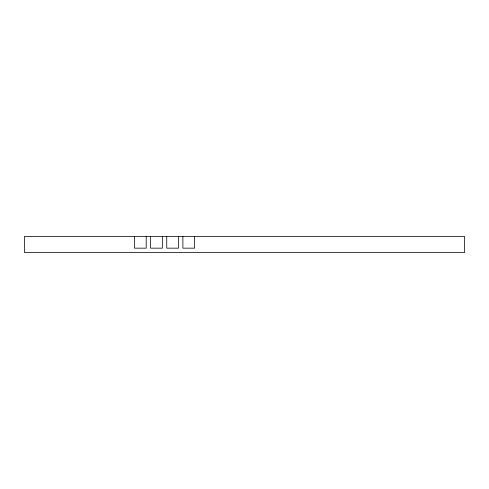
<?xml version="1.0" encoding="UTF-8"?>
<svg xmlns="http://www.w3.org/2000/svg" width="489" height="489" viewBox="0 0 489 489"><rect width="100%" height="100%" fill="white"/><g stroke="black" fill="none" stroke-linecap="round" stroke-linejoin="round"><path stroke-width="0.73" d="M134.579 236.431L194.518 236.431M182.886 236.431L182.886 248.167L194.622 248.167L194.622 236.431L464.55 236.431L464.55 252.568L24.45 252.568L24.45 236.431L134.475 236.431L134.475 248.167L146.211 248.167L146.211 236.431M178.485 236.431L178.485 248.167L166.749 248.167L166.749 236.431M162.348 236.431L162.348 248.167L150.612 248.167L150.612 236.431"/></g></svg>
